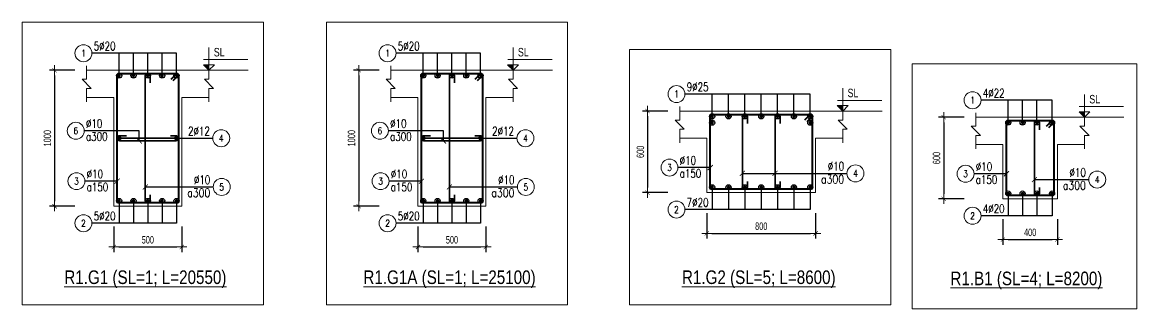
# Model space of a CAD drawing. Header units: millimetres. Extents: x -172050 to 1089997, y 452920 to 1051687.
# Drawn here: x 182321 to 190521, y 476603 to 478710 of the extents above; entities that cross this region are included whole.
import ezdxf
from ezdxf.enums import TextEntityAlignment as Align

# ---------------------------------------------------------------- set-up
doc = ezdxf.new("R2010")
doc.units = ezdxf.units.MM
doc.header["$MEASUREMENT"] = 0
doc.layers.get('Defpoints').update_dxf_attribs({"color": 151, "lineweight": 9})
for name, color, linetype, lineweight in [('NDC_S_ANNO', 7, 'Continuous', 20), ('NDC_S_CONTINUOUS', 3, 'Continuous', 20), ('NDC_S_DIM', 1, 'Continuous', 15), ('NDC_S_REBAR', 4, 'Continuous', 35), ('NDC_S_STIRRUP', 4, 'Continuous', 40), ('NDC_S_TEXT SYMBOL', 7, 'Continuous', 20), ('NDC_S_THIN LINE', 8, 'Continuous', 9), ('NDC_S_VN TEXT', 7, 'Continuous', 20)]:
    doc.layers.add(name, color=color, linetype=linetype, lineweight=lineweight)
doc.styles.add('ARIAL', font='arial.ttf', dxfattribs={"width": 0.8})
doc.styles.add('NDC_ANNO', font='', dxfattribs={"width": 0.8})
doc.styles.add('NDC_DIM', font='', dxfattribs={"width": 0.75})
doc.styles.add('NDC_EN TXT', font='romans.shx', dxfattribs={"width": 0.8})
doc.styles.get('NDC_ANNO').set_extended_font_data('Dotum')
doc.styles.get('NDC_DIM').set_extended_font_data('Dotum')
doc.dimstyles.new('NDC_dim_25', dxfattribs={"dimscale": 25, "dimtxt": 2.2, "dimasz": 1.5, "dimexe": 1.5, "dimexo": 2.5, "dimgap": 1, "dimtad": 1, "dimdec": 0, "dimzin": 0, "dimdsep": 46, "dimtxsty": 'NDC_DIM', "dimblk": 'DIMMARK', "dimcen": 0.09, "dimdle": 1.2, "dimclrd": 1, "dimclre": 1, "dimclrt": 3, "dimadec": 0, "dimazin": 0, "dimtfac": 1, "dimtdec": 0, "dimtix": 1, "dimtofl": 0, "dimtmove": 0, "dimatfit": 3, "dimfxl": 6, "dimfxlon": 1, "dimtolj": 1, "dimtzin": 0, "dimarcsym": 0})

# ---------------------------------------------------------------- blocks, each defined once
blk = doc.blocks.new('kata_block_TD')
at = {"color": 6, "linetype": 'ByBlock', "lineweight": -2, "style": 'ARIAL', "width": 0.8}
blk.add_attdef('SECTDET2', text='', height=5, dxfattribs=at).set_placement((0, 7.97), align=Align.CENTER)
at = {"color": 0, "linetype": 'ByBlock', "lineweight": -2, "style": 'ARIAL', "width": 0.8}
blk.add_attdef('SECTDET1', text='', height=5, dxfattribs=at).set_placement((0, 1.47), align=Align.CENTER)
at = {"color": 3, "lineweight": 25, "style": 'ARIAL', "width": 0.8}
blk.add_attdef('SSCALE', text='', height=2.5, dxfattribs=at).set_placement((0, -4), align=Align.CENTER)
blk = doc.blocks.new('kata_block_CT')
at = {"layer": 'NDC_S_ANNO'}
blk.add_hatch(color=3, dxfattribs=at).paths.add_polyline_path([(0, 1.6), (-1.61, 1.6), (0, 0)])
at = {"layer": 'NDC_S_ANNO', "ltscale": 50}
h = blk.add_hatch(dxfattribs=at)
h.set_pattern_fill('ANSI31', color=256, scale=1.406251, style=0)
h.set_pattern_definition([(45, (0, 5e-12), (-3.157, 3.157), [])])
h.paths.add_polyline_path([(0, 1.6), (0, 0), (1.61, 1.6)])
for p, q in [((11.56, 0), (-1.64, 0)), ((-1.59, 3.14), (11.47, 3.14))]:
    blk.add_line(p, q, dxfattribs=at)
for points in [[(0, 6.69), (0, 0)], [(0, 0), (-1.61, 1.6), (0, 1.6)], [(0, 0), (1.61, 1.6), (0, 1.6)]]:
    blk.add_lwpolyline(points, dxfattribs=at)
at = {"layer": 'NDC_S_ANNO', "color": 8, "ltscale": 50}
blk.add_lwpolyline([(0, 0), (-1.61, 1.6), (0, 1.6)], dxfattribs=at)
at = {"layer": 'NDC_S_TEXT SYMBOL', "color": 3, "style": 'NDC_ANNO', "width": 0.8}
blk.add_attdef('CT', (1.41, 4.07), '', height=2.5, dxfattribs=at)
blk = doc.blocks.new('DIMMARK')
at = {"layer": 'NDC_S_DIM', "color": 1}
blk.add_line((-1.5, 0), (1, 0), dxfattribs=at)
at = {"layer": 'NDC_S_DIM', "color": 2, "const_width": 0.1}
blk.add_lwpolyline([(-0.42, -0.42), (0.42, 0.42)], dxfattribs=at)
blk = doc.blocks.new('*D895')
at = {"layer": 'Defpoints', "color": 0, "transparency": 16777216}
for p in [(187357.8, 477457.4), (188157.8, 477457.4), (188157.8, 477157.4)]:
    blk.add_point(p, dxfattribs=at)
at = {"layer": 'NDC_S_DIM', "color": 1, "lineweight": -2, "transparency": 16777216}
for p, q in [((187357.8, 477307.4), (187357.8, 477119.9)), ((188157.8, 477307.4), (188157.8, 477119.9)), ((187395.3, 477157.4), (188120.3, 477157.4))]:
    blk.add_line(p, q, dxfattribs=at)
at = {"layer": 'NDC_S_DIM', "color": 1, "lineweight": -2, "transparency": 16777216, "xscale": 37.5, "yscale": 37.5, "zscale": 37.5, "rotation": 180}
blk.add_blockref('DIMMARK', (187357.8, 477157.4), dxfattribs=at)
at = {"layer": 'NDC_S_DIM', "color": 1, "lineweight": -2, "transparency": 16777216, "xscale": 37.5, "yscale": 37.5, "zscale": 37.5}
blk.add_blockref('DIMMARK', (188157.8, 477157.4), dxfattribs=at)
at = {"layer": 'NDC_S_DIM', "color": 3, "transparency": 16777216, "insert": (187757.8, 477209.9), "char_height": 55, "attachment_point": 5, "style": 'NDC_DIM'}
blk.add_mtext('\\A1;800', dxfattribs=at)
blk = doc.blocks.new('*D896')
at = {"layer": 'Defpoints', "color": 0, "transparency": 16777216}
for p in [(187502.4, 478057.4), (186921.4, 477457.4), (187502.4, 477457.4)]:
    blk.add_point(p, dxfattribs=at)
at = {"layer": 'NDC_S_DIM', "color": 1, "lineweight": -2, "transparency": 16777216}
for p, q in [((187071.4, 478057.4), (186883.9, 478057.4)), ((186921.4, 478019.9), (186921.4, 477494.9)), ((187071.4, 477457.4), (186883.9, 477457.4))]:
    blk.add_line(p, q, dxfattribs=at)
at = {"layer": 'NDC_S_DIM', "color": 1, "lineweight": -2, "transparency": 16777216, "xscale": 37.5, "yscale": 37.5, "zscale": 37.5}
for p, rotation in [((186921.4, 478057.4), 90), ((186921.4, 477457.4), 270)]:
    blk.add_blockref('DIMMARK', p, dxfattribs=dict(at, rotation=rotation))
at = {"layer": 'NDC_S_DIM', "color": 3, "transparency": 16777216, "insert": (186868.9, 477757.4), "char_height": 55, "attachment_point": 5, "rotation": 90, "style": 'NDC_DIM'}
blk.add_mtext('\\A1;600', dxfattribs=at)
blk = doc.blocks.new('kata_block_THEP')
at = {"layer": 'NDC_S_REBAR', "color": 0}
for p, q in [((-0.5, 0), (0.5, 0)), ((-0.35, 0.35), (0.35, -0.35)), ((0.35, 0.35), (-0.35, -0.35)), ((0, 0.5), (0, -0.5))]:
    blk.add_line(p, q, dxfattribs=at)
at = {"layer": 'NDC_S_REBAR', "color": 0, "const_width": 0.0833}
blk.add_lwpolyline([(-0.5, 0, 1), (0.5, 0, 1), (-0.5, 0, 1)], format="xyb", dxfattribs=at)
blk = doc.blocks.new('*D897')
at = {"layer": 'Defpoints', "color": 0, "transparency": 16777216}
for p in [(189606.3, 478011.7), (189100.3, 477411.7), (189606.3, 477411.7)]:
    blk.add_point(p, dxfattribs=at)
at = {"layer": 'NDC_S_DIM', "color": 1, "lineweight": -2, "transparency": 16777216}
for p, q in [((189250.3, 478011.7), (189062.8, 478011.7)), ((189100.3, 477974.2), (189100.3, 477449.2)), ((189250.3, 477411.7), (189062.8, 477411.7))]:
    blk.add_line(p, q, dxfattribs=at)
at = {"layer": 'NDC_S_DIM', "color": 1, "lineweight": -2, "transparency": 16777216, "xscale": 37.5, "yscale": 37.5, "zscale": 37.5}
for p, rotation in [((189100.3, 478011.7), 90), ((189100.3, 477411.7), 270)]:
    blk.add_blockref('DIMMARK', p, dxfattribs=dict(at, rotation=rotation))
at = {"layer": 'NDC_S_DIM', "color": 3, "transparency": 16777216, "insert": (189047.8, 477711.7), "char_height": 55, "attachment_point": 5, "rotation": 90, "style": 'NDC_DIM'}
blk.add_mtext('\\A1;600', dxfattribs=at)
blk = doc.blocks.new('*D898')
at = {"layer": 'Defpoints', "color": 0, "transparency": 16777216}
for p in [(189536.6, 477411.7), (189936.6, 477411.7), (189936.6, 477111.7)]:
    blk.add_point(p, dxfattribs=at)
at = {"layer": 'NDC_S_DIM', "color": 1, "lineweight": -2, "transparency": 16777216}
for p, q in [((189536.6, 477261.7), (189536.6, 477074.2)), ((189936.6, 477261.7), (189936.6, 477074.2)), ((189574.1, 477111.7), (189899.1, 477111.7))]:
    blk.add_line(p, q, dxfattribs=at)
at = {"layer": 'NDC_S_DIM', "color": 1, "lineweight": -2, "transparency": 16777216, "xscale": 37.5, "yscale": 37.5, "zscale": 37.5, "rotation": 180}
blk.add_blockref('DIMMARK', (189536.6, 477111.7), dxfattribs=at)
at = {"layer": 'NDC_S_DIM', "color": 1, "lineweight": -2, "transparency": 16777216, "xscale": 37.5, "yscale": 37.5, "zscale": 37.5}
blk.add_blockref('DIMMARK', (189936.6, 477111.7), dxfattribs=at)
at = {"layer": 'NDC_S_DIM', "color": 3, "transparency": 16777216, "insert": (189736.6, 477164.3), "char_height": 55, "attachment_point": 5, "style": 'NDC_DIM'}
blk.add_mtext('\\A1;400', dxfattribs=at)
blk = doc.blocks.new('*D899')
at = {"layer": 'Defpoints', "color": 0, "transparency": 16777216}
for p in [(185232.1, 477357.4), (185732.1, 477357.4), (185732.1, 477057.4)]:
    blk.add_point(p, dxfattribs=at)
at = {"layer": 'NDC_S_DIM', "color": 1, "lineweight": -2, "transparency": 16777216}
for p, q in [((185232.1, 477207.4), (185232.1, 477019.9)), ((185732.1, 477207.4), (185732.1, 477019.9)), ((185269.6, 477057.4), (185694.6, 477057.4))]:
    blk.add_line(p, q, dxfattribs=at)
at = {"layer": 'NDC_S_DIM', "color": 1, "lineweight": -2, "transparency": 16777216, "xscale": 37.5, "yscale": 37.5, "zscale": 37.5, "rotation": 180}
blk.add_blockref('DIMMARK', (185232.1, 477057.4), dxfattribs=at)
at = {"layer": 'NDC_S_DIM', "color": 1, "lineweight": -2, "transparency": 16777216, "xscale": 37.5, "yscale": 37.5, "zscale": 37.5}
blk.add_blockref('DIMMARK', (185732.1, 477057.4), dxfattribs=at)
at = {"layer": 'NDC_S_DIM', "color": 3, "transparency": 16777216, "insert": (185482.1, 477109.9), "char_height": 55, "attachment_point": 5, "style": 'NDC_DIM'}
blk.add_mtext('\\A1;500', dxfattribs=at)
blk = doc.blocks.new('*D900')
at = {"layer": 'Defpoints', "color": 0, "transparency": 16777216}
for p in [(185301.8, 478357.4), (184795.8, 477357.4), (185301.8, 477357.4)]:
    blk.add_point(p, dxfattribs=at)
at = {"layer": 'NDC_S_DIM', "color": 1, "lineweight": -2, "transparency": 16777216}
for p, q in [((184945.8, 478357.4), (184758.3, 478357.4)), ((184795.8, 478319.9), (184795.8, 477394.9)), ((184945.8, 477357.4), (184758.3, 477357.4))]:
    blk.add_line(p, q, dxfattribs=at)
at = {"layer": 'NDC_S_DIM', "color": 1, "lineweight": -2, "transparency": 16777216, "xscale": 37.5, "yscale": 37.5, "zscale": 37.5}
for p, rotation in [((184795.8, 478357.4), 90), ((184795.8, 477357.4), 270)]:
    blk.add_blockref('DIMMARK', p, dxfattribs=dict(at, rotation=rotation))
at = {"layer": 'NDC_S_DIM', "color": 3, "transparency": 16777216, "insert": (184743.2, 477857.4), "char_height": 55, "attachment_point": 5, "rotation": 90, "style": 'NDC_DIM'}
blk.add_mtext('\\A1;1000', dxfattribs=at)
blk = doc.blocks.new('*U298')
blk.add_circle((-2.5, 0), 2.5)
at = {"layer": 'NDC_S_VN TEXT', "color": 3, "style": 'NDC_EN TXT', "width": 0.75}
blk.add_attdef('DK1', (0.5, 0.85), '', height=2.5, dxfattribs=at)
at = {"layer": 'NDC_S_VN TEXT', "color": 7, "style": 'NDC_EN TXT', "width": 0.8}
blk.add_attdef('SH2', text='', height=2, dxfattribs=at).set_placement((-2.5, 0), align=Align.MIDDLE)
blk = doc.blocks.new('*U296')
blk.add_circle((-2.5, 0), 2.5)
at = {"layer": 'NDC_S_VN TEXT', "color": 3, "style": 'NDC_EN TXT', "width": 0.75}
for tag, p in [('DK1', (0.5, 0.85)), ('KC1', (0.5, -2.97))]:
    blk.add_attdef(tag, p, '', height=2.5, dxfattribs=at)
at = {"layer": 'NDC_S_VN TEXT', "color": 7, "style": 'NDC_EN TXT', "width": 0.8}
blk.add_attdef('SH2', text='', height=2, dxfattribs=at).set_placement((-2.5, 0), align=Align.MIDDLE)
blk = doc.blocks.new('*U631')
blk.add_circle((2.5, 0), 2.5)
at = {"layer": 'NDC_S_VN TEXT', "color": 3, "style": 'NDC_EN TXT'}
for tag, width, p in [('DK2', 0.75, (-0.85, 0.85)), ('KC2', 0.8, (-0.85, -2.97))]:
    blk.add_attdef(tag, text='', height=2.5, dxfattribs=dict(at, width=width)).set_placement(p, align=Align.RIGHT)
at = {"layer": 'NDC_S_VN TEXT', "color": 7, "style": 'NDC_EN TXT', "width": 0.8}
blk.add_attdef('SH3', text='', height=2, dxfattribs=at).set_placement((2.5, 0), align=Align.MIDDLE)
blk = doc.blocks.new('*U297')
blk.add_circle((2.5, 0), 2.5)
at = {"layer": 'NDC_S_VN TEXT', "color": 3, "style": 'NDC_EN TXT', "width": 0.75}
blk.add_attdef('DK2', text='', height=2.5, dxfattribs=at).set_placement((-0.85, 0.85), align=Align.RIGHT)
at = {"layer": 'NDC_S_VN TEXT', "color": 7, "style": 'NDC_EN TXT', "width": 0.8}
blk.add_attdef('SH3', text='', height=2, dxfattribs=at).set_placement((2.5, 0), align=Align.MIDDLE)
blk = doc.blocks.new('*D901')
at = {"layer": 'Defpoints', "color": 0, "transparency": 16777216}
for p in [(182994.2, 477357.4), (183494.2, 477357.4), (183494.2, 477057.4)]:
    blk.add_point(p, dxfattribs=at)
at = {"layer": 'NDC_S_DIM', "color": 1, "lineweight": -2, "transparency": 16777216}
for p, q in [((182994.2, 477207.4), (182994.2, 477019.9)), ((183494.2, 477207.4), (183494.2, 477019.9)), ((183031.7, 477057.4), (183456.7, 477057.4))]:
    blk.add_line(p, q, dxfattribs=at)
at = {"layer": 'NDC_S_DIM', "color": 1, "lineweight": -2, "transparency": 16777216, "xscale": 37.5, "yscale": 37.5, "zscale": 37.5, "rotation": 180}
blk.add_blockref('DIMMARK', (182994.2, 477057.4), dxfattribs=at)
at = {"layer": 'NDC_S_DIM', "color": 1, "lineweight": -2, "transparency": 16777216, "xscale": 37.5, "yscale": 37.5, "zscale": 37.5}
blk.add_blockref('DIMMARK', (183494.2, 477057.4), dxfattribs=at)
at = {"layer": 'NDC_S_DIM', "color": 3, "transparency": 16777216, "insert": (183244.2, 477109.9), "char_height": 55, "attachment_point": 5, "style": 'NDC_DIM'}
blk.add_mtext('\\A1;500', dxfattribs=at)
blk = doc.blocks.new('*D902')
at = {"layer": 'Defpoints', "color": 0, "transparency": 16777216}
for p in [(183063.9, 478357.4), (182557.9, 477357.4), (183063.9, 477357.4)]:
    blk.add_point(p, dxfattribs=at)
at = {"layer": 'NDC_S_DIM', "color": 1, "lineweight": -2, "transparency": 16777216}
for p, q in [((182707.9, 478357.4), (182520.4, 478357.4)), ((182557.9, 478319.9), (182557.9, 477394.9)), ((182707.9, 477357.4), (182520.4, 477357.4))]:
    blk.add_line(p, q, dxfattribs=at)
at = {"layer": 'NDC_S_DIM', "color": 1, "lineweight": -2, "transparency": 16777216, "xscale": 37.5, "yscale": 37.5, "zscale": 37.5}
for p, rotation in [((182557.9, 478357.4), 90), ((182557.9, 477357.4), 270)]:
    blk.add_blockref('DIMMARK', p, dxfattribs=dict(at, rotation=rotation))
at = {"layer": 'NDC_S_DIM', "color": 3, "transparency": 16777216, "insert": (182505.3, 477857.4), "char_height": 55, "attachment_point": 5, "rotation": 90, "style": 'NDC_DIM'}
blk.add_mtext('\\A1;1000', dxfattribs=at)

msp = doc.modelspace()

# ---------------------------------------------------------------- linework, layer by layer
at = {"layer": 'Defpoints'}
for points in [[(182320.5, 478710.2), (184094.7, 478710.2), (184094.7, 476631.4), (182320.5, 476631.4)], [(184558.4, 478710.2), (186332.6, 478710.2), (186332.6, 476631.4), (184558.4, 476631.4)], [(186788.2, 478510.2), (188712.4, 478510.2), (188712.4, 476631.4), (186788.2, 476631.4)], [(188869.2, 478404.2), (190520.7, 478404.2), (190520.7, 476603.5), (188869.2, 476603.5)]]:
    msp.add_lwpolyline(points, close=True, dxfattribs=at)
at = {"layer": 'NDC_S_CONTINUOUS'}
for points in [[(182794.2, 478357.4), (182994.2, 478357.4), (182994.2, 478357.4), (183494.2, 478357.4), (183494.2, 478357.4), (183694.2, 478357.4)], [(185032.1, 478357.4), (185232.1, 478357.4), (185232.1, 478357.4), (185732.1, 478357.4), (185732.1, 478357.4), (185932.1, 478357.4)], [(182794.2, 478157.4), (182994.2, 478157.4), (182994.2, 477357.4), (183494.2, 477357.4), (183494.2, 478157.4), (183694.2, 478157.4)], [(185032.1, 478157.4), (185232.1, 478157.4), (185232.1, 477357.4), (185732.1, 477357.4), (185732.1, 478157.4), (185932.1, 478157.4)], [(187157.8, 478057.4), (187357.8, 478057.4), (187357.8, 478057.4), (188157.8, 478057.4), (188157.8, 478057.4), (188357.8, 478057.4)], [(189336.6, 478011.7), (189536.6, 478011.7), (189536.6, 478011.7), (189936.6, 478011.7), (189936.6, 478011.7), (190136.6, 478011.7)], [(187157.8, 477857.4), (187357.8, 477857.4), (187357.8, 477457.4), (188157.8, 477457.4), (188157.8, 477857.4), (188357.8, 477857.4)], [(189336.6, 477811.7), (189536.6, 477811.7), (189536.6, 477411.7), (189936.6, 477411.7), (189936.6, 477811.7), (190136.6, 477811.7)]]:
    msp.add_lwpolyline(points, dxfattribs=at)
at = {"layer": 'NDC_S_REBAR'}
for points in [[(183262.6, 478265), (183262.6, 478314, 1), (183225.7, 478314), (183225.7, 477400.8, 1), (183262.6, 477400.8), (183262.6, 477440.1, -0.414214)], [(185500.5, 478265), (185500.5, 478314, 1), (185463.7, 478314), (185463.7, 477400.8, 1), (185500.5, 477400.8), (185500.5, 477440.1, -0.414214)], [(187655.9, 477965), (187655.9, 478014, 1), (187619, 478014), (187619, 477500.8, 1), (187655.9, 477500.8), (187655.9, 477540.1, -0.414214)], [(187896.5, 477965), (187896.5, 478014, 1), (187859.7, 478014), (187859.7, 477500.8, 1), (187896.5, 477500.8), (187896.5, 477540.1, -0.414214)], [(189805.1, 477919.4), (189805.1, 477968.3, 1), (189768.2, 477968.3), (189768.2, 477455.1, 1), (189805.1, 477455.1), (189805.1, 477494.4, -0.414214)], [(183086.5, 477875.8), (183037.6, 477875.8, 1), (183037.6, 477839), (183450.7, 477839, 1), (183450.7, 477875.8), (183411.5, 477875.8, -0.414214)], [(185324.5, 477875.8), (185275.5, 477875.8, 1), (185275.5, 477839), (185688.7, 477839, 1), (185688.7, 477875.8), (185649.4, 477875.8, -0.414214)]]:
    msp.add_lwpolyline(points, format="xyb", dxfattribs=at)
at = {"layer": 'NDC_S_STIRRUP'}
for points in [[(183415.2, 478292.4), (183455.2, 478332.4, -0.414214), (183469.2, 478318.4), (183469.2, 477396.4, -0.414214), (183455.2, 477382.4), (183033.2, 477382.4, -0.414214), (183019.2, 477396.4), (183019.2, 478318.4, -0.414214), (183033.2, 478332.4), (183455.2, 478332.4, -0.414214), (183469.2, 478318.4), (183429.2, 478278.4)], [(185653.1, 478292.4), (185693.1, 478332.4, -0.414214), (185707.1, 478318.4), (185707.1, 477396.4, -0.414214), (185693.1, 477382.4), (185271.1, 477382.4, -0.414214), (185257.1, 477396.4), (185257.1, 478318.4, -0.414214), (185271.1, 478332.4), (185693.1, 478332.4, -0.414214), (185707.1, 478318.4), (185667.1, 478278.4)], [(188078.8, 477992.4), (188118.8, 478032.4, -0.414214), (188132.8, 478018.4), (188132.8, 477496.4, -0.414214), (188118.8, 477482.4), (187396.8, 477482.4, -0.414214), (187382.8, 477496.4), (187382.8, 478018.4, -0.414214), (187396.8, 478032.4), (188118.8, 478032.4, -0.414214), (188132.8, 478018.4), (188092.8, 477978.4)], [(189857.6, 477946.7), (189897.6, 477986.7, -0.414214), (189911.6, 477972.7), (189911.6, 477450.7, -0.414214), (189897.6, 477436.7), (189575.6, 477436.7, -0.414214), (189561.6, 477450.7), (189561.6, 477972.7, -0.414214), (189575.6, 477986.7), (189897.6, 477986.7, -0.414214), (189911.6, 477972.7), (189871.6, 477932.7)]]:
    msp.add_lwpolyline(points, format="xyb", dxfattribs=at)
at = {"layer": 'NDC_S_THIN LINE'}
for points in [[(182794.2, 478124.1), (182794.2, 478224.1), (182827.5, 478224.1), (182760.8, 478290.7), (182794.2, 478290.7), (182794.2, 478390.7)], [(183694.2, 478124.1), (183694.2, 478224.1), (183727.5, 478224.1), (183660.8, 478290.7), (183694.2, 478290.7), (183694.2, 478390.7)], [(185032.1, 478124.1), (185032.1, 478224.1), (185065.4, 478224.1), (184998.8, 478290.7), (185032.1, 478290.7), (185032.1, 478390.7)], [(185932.1, 478124.1), (185932.1, 478224.1), (185965.4, 478224.1), (185898.8, 478290.7), (185932.1, 478290.7), (185932.1, 478390.7)], [(187157.8, 477824.1), (187157.8, 477924.1), (187191.1, 477924.1), (187124.4, 477990.7), (187157.8, 477990.7), (187157.8, 478090.7)], [(188357.8, 477824.1), (188357.8, 477924.1), (188391.1, 477924.1), (188324.4, 477990.7), (188357.8, 477990.7), (188357.8, 478090.7)], [(189336.6, 477778.4), (189336.6, 477878.4), (189370, 477878.4), (189303.3, 477945), (189336.6, 477945), (189336.6, 478045)], [(190136.6, 477778.4), (190136.6, 477878.4), (190170, 477878.4), (190103.3, 477945), (190136.6, 477945), (190136.6, 478045)]]:
    msp.add_lwpolyline(points, dxfattribs=at)

# ---------------------------------------------------------------- block references
at = {"layer": 'NDC_S_REBAR', "color": 3, "xscale": 22, "yscale": 22, "zscale": 22}
for p in [(183033.2, 478318.4), (185271.1, 478318.4), (187396.8, 478018.4), (189575.6, 477972.7), (183033.2, 477857.4), (185271.1, 477857.4), (187396.8, 477496.4), (189575.6, 477450.7), (183033.2, 477396.4), (185271.1, 477396.4)]:
    msp.add_blockref('kata_block_THEP', p, dxfattribs=at)
at = {"layer": 'NDC_S_REBAR', "xscale": -22, "yscale": 22, "zscale": 22, "rotation": 180}
for p in [(183138.7, 478318.4), (183244.2, 478318.4), (183349.7, 478318.4), (185376.6, 478318.4), (185482.1, 478318.4), (185587.6, 478318.4), (187517.1, 478018.4), (187637.4, 478018.4), (187757.8, 478018.4), (187878.1, 478018.4), (187998.4, 478018.4), (189681.1, 477972.7), (189786.6, 477972.7)]:
    msp.add_blockref('kata_block_THEP', p, dxfattribs=at)
at = {"layer": 'NDC_S_REBAR', "xscale": 22, "yscale": 22, "zscale": 22}
for p in [(183455.2, 478318.4), (185693.1, 478318.4), (188118.8, 478018.4), (187396.8, 477971.4), (188118.8, 477971.4), (189897.6, 477972.7), (183455.2, 477857.4), (185693.1, 477857.4), (187517.1, 477496.4), (187637.4, 477496.4), (187757.8, 477496.4), (187878.1, 477496.4), (187998.4, 477496.4), (188118.8, 477496.4), (189681.1, 477450.7), (189786.6, 477450.7), (189897.6, 477450.7), (183138.7, 477396.4), (183244.2, 477396.4), (183349.7, 477396.4), (183455.2, 477396.4), (185376.6, 477396.4), (185482.1, 477396.4), (185587.6, 477396.4), (185693.1, 477396.4)]:
    msp.add_blockref('kata_block_THEP', p, dxfattribs=at)
at = {"layer": 'NDC_S_THIN LINE', "xscale": 25, "yscale": 25, "zscale": 25}
for name, p, values in [('*U298', (182833.2, 478482.4), {'SH2': '1', 'DK1': '5%%c20'}), ('*U298', (185071.1, 478482.4), {'SH2': '1', 'DK1': '5%%c20'}), ('*U298', (187196.8, 478182.4), {'SH2': '1', 'DK1': '9%%c25'}), ('*U298', (189375.6, 478136.7), {'SH2': '1', 'DK1': '4%%c22'}), ('*U296', (182776.7, 477912.4), {'SH2': '6', 'DK1': '%%c10', 'KC1': 'a300'}), ('*U296', (185014.6, 477912.4), {'SH2': '6', 'DK1': '%%c10', 'KC1': 'a300'}), ('*U297', (183722.1, 477857.4), {'SH3': '4', 'DK2': '2%%c12'}), ('*U297', (185960, 477857.4), {'SH3': '4', 'DK2': '2%%c12'}), ('*U296', (187145.3, 477641.6), {'SH2': '3', 'DK1': '%%c10', 'KC1': 'a150'}), ('*U631', (188388.8, 477598.9), {'SH3': '4', 'DK2': '%%c10', 'KC2': 'a300'}), ('*U296', (189324.1, 477595.9), {'SH2': '3', 'DK1': '%%c10', 'KC1': 'a150'}), ('*U296', (182781.7, 477541.6), {'SH2': '3', 'DK1': '%%c10', 'KC1': 'a150'}), ('*U631', (183725.2, 477498.9), {'SH3': '5', 'DK2': '%%c10', 'KC2': 'a300'}), ('*U296', (185019.6, 477541.6), {'SH2': '3', 'DK1': '%%c10', 'KC1': 'a150'}), ('*U631', (185963.2, 477498.9), {'SH3': '5', 'DK2': '%%c10', 'KC2': 'a300'}), ('*U631', (190167.7, 477553.2), {'SH3': '4', 'DK2': '%%c10', 'KC2': 'a300'}), ('*U298', (187196.8, 477332.4), {'SH2': '2', 'DK1': '7%%c20'}), ('*U298', (189375.6, 477286.7), {'SH2': '2', 'DK1': '4%%c20'}), ('*U298', (182833.2, 477232.4), {'SH2': '2', 'DK1': '5%%c20'}), ('*U298', (185071.1, 477232.4), {'SH2': '2', 'DK1': '5%%c20'})]:
    msp.add_blockref(name, p, dxfattribs=at).add_auto_attribs(values)
at = {"layer": 'NDC_S_VN TEXT', "xscale": 25, "yscale": 25, "zscale": 25}
for p in [(183694.2, 478357.4), (185932.1, 478357.4), (188357.8, 478057.4), (190136.6, 478011.7)]:
    msp.add_blockref('kata_block_CT', p, dxfattribs=at).add_auto_attribs({'CT': 'SL'})
at = {"layer": 'NDC_S_VN TEXT'}
ref = msp.add_blockref('kata_block_TD', (183226.2, 476755.7), dxfattribs=dict(at, xscale=20, yscale=20, zscale=20))
ref.add_attrib('SECTDET1', '%%UR1.G1 (SL=1; L=20550)', dxfattribs={"layer": '0', "color": 0, "linetype": 'ByBlock', "lineweight": -2, "height": 100, "style": 'ARIAL', "width": 0.8}).set_placement((183226.2, 476785.1), align=Align.CENTER)
ref = msp.add_blockref('kata_block_TD', (185464.2, 476755.7), dxfattribs=dict(at, xscale=20, yscale=20, zscale=20))
ref.add_attrib('SECTDET1', '%%UR1.G1A (SL=1; L=25100)', dxfattribs={"layer": '0', "color": 0, "linetype": 'ByBlock', "lineweight": -2, "height": 100, "style": 'ARIAL', "width": 0.8}).set_placement((185464.2, 476785.1), align=Align.CENTER)
ref = msp.add_blockref('kata_block_TD', (187739.8, 476755.7), dxfattribs=dict(at, xscale=20, yscale=20, zscale=20))
ref.add_attrib('SECTDET1', '%%UR1.G2 (SL=5; L=8600)', dxfattribs={"layer": '0', "color": 0, "linetype": 'ByBlock', "lineweight": -2, "height": 100, "style": 'ARIAL', "width": 0.8}).set_placement((187739.8, 476785.1), align=Align.CENTER)
ref = msp.add_blockref('kata_block_TD', (189709, 476746.8), dxfattribs=dict(at, xscale=20, yscale=20, zscale=20))
ref.add_attrib('SECTDET1', '%%UR1.B1 (SL=4; L=8200)', dxfattribs={"layer": '0', "color": 0, "linetype": 'ByBlock', "lineweight": -2, "height": 100, "style": 'ARIAL', "width": 0.8}).set_placement((189709, 476776.2), align=Align.CENTER)

# ---------------------------------------------------------------- dimensions: what is measured, and where the dimension line sits
at = {"layer": 'NDC_S_DIM'}
for base, p1, p2, picture, middle in [((182557.9, 477357.4), (183063.9, 478357.4), (183063.9, 477357.4), '*D902', (182505.3, 477857.4)), ((184795.8, 477357.4), (185301.8, 478357.4), (185301.8, 477357.4), '*D900', (184743.2, 477857.4)), ((186921.4, 477457.4), (187502.4, 478057.4), (187502.4, 477457.4), '*D896', (186868.9, 477757.4)), ((189100.3, 477411.7), (189606.3, 478011.7), (189606.3, 477411.7), '*D897', (189047.8, 477711.7))]:
    dim = msp.add_linear_dim(base=base, p1=p1, p2=p2, angle=270, dimstyle='NDC_dim_25', dxfattribs=at)
    dim.commit()
    dim.dimension.update_dxf_attribs({"geometry": picture, "text_midpoint": middle})
for base, p1, p2, picture, middle in [((188157.8, 477157.4), (187357.8, 477457.4), (188157.8, 477457.4), '*D895', (187757.8, 477209.9)), ((183494.2, 477057.4), (182994.2, 477357.4), (183494.2, 477357.4), '*D901', (183244.2, 477109.9)), ((185732.1, 477057.4), (185232.1, 477357.4), (185732.1, 477357.4), '*D899', (185482.1, 477109.9)), ((189936.6, 477111.7), (189536.6, 477411.7), (189936.6, 477411.7), '*D898', (189736.6, 477164.3))]:
    dim = msp.add_linear_dim(base=base, p1=p1, p2=p2, dimstyle='NDC_dim_25', dxfattribs=at)
    dim.commit()
    dim.dimension.update_dxf_attribs({"geometry": picture, "text_midpoint": middle})

# ---------------------------------------------------------------- leaders
at = {"layer": 'NDC_S_THIN LINE'}
for points, override in [([(183033.2, 478318.4), (183033.2, 478482.4), (182833.2, 478482.4)], {"dimldrblk": 'DotBlank'}), ([(183138.7, 478318.4), (183138.7, 478482.4), (182833.2, 478482.4)], {"dimldrblk": 'DotBlank'}), ([(183244.2, 478318.4), (183244.2, 478482.4), (182833.2, 478482.4)], {"dimldrblk": 'DotBlank'}), ([(183349.7, 478318.4), (183349.7, 478482.4), (182833.2, 478482.4)], {"dimldrblk": 'DotBlank'}), ([(183455.2, 478318.4), (183455.2, 478482.4), (182833.2, 478482.4)], {"dimldrblk": 'DotBlank'}), ([(185271.1, 478318.4), (185271.1, 478482.4), (185071.1, 478482.4)], {"dimldrblk": 'DotBlank'}), ([(185376.6, 478318.4), (185376.6, 478482.4), (185071.1, 478482.4)], {"dimldrblk": 'DotBlank'}), ([(185482.1, 478318.4), (185482.1, 478482.4), (185071.1, 478482.4)], {"dimldrblk": 'DotBlank'}), ([(185587.6, 478318.4), (185587.6, 478482.4), (185071.1, 478482.4)], {"dimldrblk": 'DotBlank'}), ([(185693.1, 478318.4), (185693.1, 478482.4), (185071.1, 478482.4)], {"dimldrblk": 'DotBlank'}), ([(187396.8, 478018.4), (187396.8, 478182.4), (187196.8, 478182.4)], {"dimldrblk": 'DotBlank'}), ([(187517.1, 478018.4), (187517.1, 478182.4), (187196.8, 478182.4)], {"dimldrblk": 'DotBlank'}), ([(187757.8, 478018.4), (187757.8, 478182.4), (187196.8, 478182.4)], {"dimldrblk": 'DotBlank'}), ([(187998.4, 478018.4), (187998.4, 478182.4), (187196.8, 478182.4)], {"dimldrblk": 'DotBlank'}), ([(188118.8, 478018.4), (188118.8, 478182.4), (187196.8, 478182.4)], {"dimldrblk": 'DotBlank'}), ([(187878.1, 478018.4), (187878.1, 478182.4), (187196.8, 478182.4)], {"dimldrblk": 'DotBlank'}), ([(187637.4, 478018.4), (187637.4, 478182.4), (187196.8, 478182.4)], {"dimldrblk": 'DotBlank'}), ([(187396.8, 477971.4), (187396.8, 478182.4)], {"dimldrblk": 'DotBlank'}), ([(188118.8, 477971.4), (188118.8, 478182.4)], {"dimldrblk": 'DotBlank'}), ([(189897.6, 477972.7), (189897.6, 478136.7), (189375.6, 478136.7)], {"dimldrblk": 'DotBlank'}), ([(189786.6, 477972.7), (189786.6, 478136.7), (189375.6, 478136.7)], {"dimldrblk": 'DotBlank'}), ([(189681.1, 477972.7), (189681.1, 478136.7), (189375.6, 478136.7)], {"dimldrblk": 'DotBlank'}), ([(189575.6, 477972.7), (189575.6, 478136.7), (189375.6, 478136.7)], {"dimldrblk": 'DotBlank'}), ([(183181.5, 477837.4), (183181.5, 477912.4), (182776.7, 477912.4)], {"dimldrblk": 'ArchTick'}), ([(185419.4, 477837.4), (185419.4, 477912.4), (185014.6, 477912.4)], {"dimldrblk": 'ArchTick'}), ([(183033.2, 477857.4), (183461.2, 477857.4)], {"dimasz": 1, "dimldrblk": 'DotBlank'}), ([(183455.2, 477857.4), (183033.2, 477857.4)], {"dimasz": 1, "dimldrblk": 'DotBlank'}), ([(183455.2, 477857.4), (183722.1, 477857.4)], {"dimldrblk": 'DotSmall'}), ([(185271.1, 477857.4), (185699.1, 477857.4)], {"dimasz": 1, "dimldrblk": 'DotBlank'}), ([(185693.1, 477857.4), (185271.1, 477857.4)], {"dimasz": 1, "dimldrblk": 'DotBlank'}), ([(185693.1, 477857.4), (185960, 477857.4)], {"dimldrblk": 'DotSmall'}), ([(187382.8, 477641.6), (187145.3, 477641.6)], {"dimldrblk": 'ArchTick'}), ([(187619, 477598.9), (188388.8, 477598.9)], {"dimldrblk": 'ArchTick'}), ([(187859.7, 477598.9), (188388.8, 477598.9)], {"dimldrblk": 'ArchTick'}), ([(189561.6, 477595.9), (189324.1, 477595.9)], {"dimldrblk": 'ArchTick'}), ([(183019.2, 477541.6), (182781.7, 477541.6)], {"dimldrblk": 'ArchTick'}), ([(183225.7, 477498.9), (183725.2, 477498.9)], {"dimldrblk": 'ArchTick'}), ([(185257.1, 477541.6), (185019.6, 477541.6)], {"dimldrblk": 'ArchTick'}), ([(185463.7, 477498.9), (185963.2, 477498.9)], {"dimldrblk": 'ArchTick'}), ([(187396.8, 477496.4), (187396.8, 477332.4), (187196.8, 477332.4)], {"dimldrblk": 'DotBlank'}), ([(187517.1, 477496.4), (187517.1, 477332.4), (187196.8, 477332.4)], {"dimldrblk": 'DotBlank'}), ([(187757.8, 477496.4), (187757.8, 477332.4), (187196.8, 477332.4)], {"dimldrblk": 'DotBlank'}), ([(187998.4, 477496.4), (187998.4, 477332.4), (187196.8, 477332.4)], {"dimldrblk": 'DotBlank'}), ([(188118.8, 477496.4), (188118.8, 477332.4), (187196.8, 477332.4)], {"dimldrblk": 'DotBlank'}), ([(187878.1, 477496.4), (187878.1, 477332.4), (187196.8, 477332.4)], {"dimldrblk": 'DotBlank'}), ([(187637.4, 477496.4), (187637.4, 477332.4), (187196.8, 477332.4)], {"dimldrblk": 'DotBlank'}), ([(189768.2, 477553.2), (190167.7, 477553.2)], {"dimldrblk": 'ArchTick'}), ([(183033.2, 477396.4), (183033.2, 477232.4), (182833.2, 477232.4)], {"dimldrblk": 'DotBlank'}), ([(183138.7, 477396.4), (183138.7, 477232.4), (182833.2, 477232.4)], {"dimldrblk": 'DotBlank'}), ([(183244.2, 477396.4), (183244.2, 477232.4), (182833.2, 477232.4)], {"dimldrblk": 'DotBlank'}), ([(183349.7, 477396.4), (183349.7, 477232.4), (182833.2, 477232.4)], {"dimldrblk": 'DotBlank'}), ([(183455.2, 477396.4), (183455.2, 477232.4), (182833.2, 477232.4)], {"dimldrblk": 'DotBlank'}), ([(185271.1, 477396.4), (185271.1, 477232.4), (185071.1, 477232.4)], {"dimldrblk": 'DotBlank'}), ([(185376.6, 477396.4), (185376.6, 477232.4), (185071.1, 477232.4)], {"dimldrblk": 'DotBlank'}), ([(185482.1, 477396.4), (185482.1, 477232.4), (185071.1, 477232.4)], {"dimldrblk": 'DotBlank'}), ([(185587.6, 477396.4), (185587.6, 477232.4), (185071.1, 477232.4)], {"dimldrblk": 'DotBlank'}), ([(185693.1, 477396.4), (185693.1, 477232.4), (185071.1, 477232.4)], {"dimldrblk": 'DotBlank'}), ([(189897.6, 477450.7), (189897.6, 477286.7), (189375.6, 477286.7)], {"dimldrblk": 'DotBlank'}), ([(189786.6, 477450.7), (189786.6, 477286.7), (189375.6, 477286.7)], {"dimldrblk": 'DotBlank'}), ([(189681.1, 477450.7), (189681.1, 477286.7), (189375.6, 477286.7)], {"dimldrblk": 'DotBlank'}), ([(189575.6, 477450.7), (189575.6, 477286.7), (189375.6, 477286.7)], {"dimldrblk": 'DotBlank'})]:
    msp.add_leader(points, dimstyle='NDC_dim_25', override=override, dxfattribs=at)

doc.saveas('drawing.dxf')
